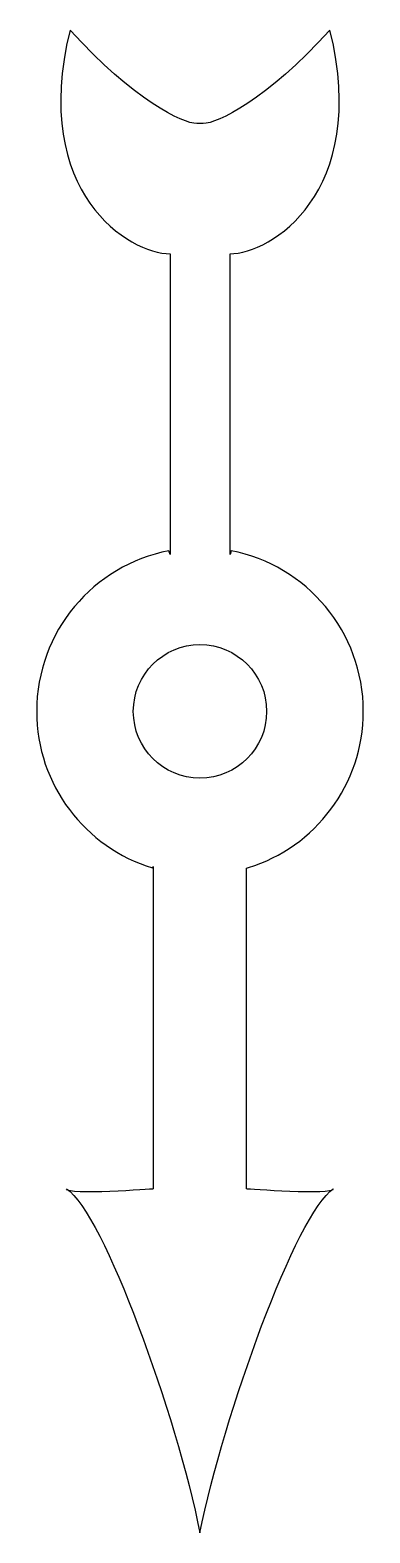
# Model space of a CAD drawing. Header units: centimetres. Extents: x -2 to 2, y -8.9 to 8.9.
import ezdxf

# ---------------------------------------------------------------- set-up
doc = ezdxf.new("R2010")
doc.units = ezdxf.units.CM
doc.header["$MEASUREMENT"] = 0
doc.layers.add('Camada 1', color=7, linetype='Continuous')

msp = doc.modelspace()

# ---------------------------------------------------------------- linework, layer by layer
at = {"layer": 'Camada 1'}
for points, knots in [([(0.37024, 2.73161), (1.26297, 2.55868), (1.93676, 1.7731), (1.93676, 0.83005), (1.93676, 0.83005), (1.93676, -0.03892), (1.36425, -0.77415), (0.5759, -1.01965), (0.5759, -1.01965), (0.5759, -1.01965), (0.55333, -1.02703), (0.55333, -1.02703), (0.55333, -1.02703), (0.55333, -1.02703), (0.55334, -4.82216), (0.55334, -4.82216), (0.55334, -4.82216), (0.55334, -4.82216), (1.58103, -4.90119), (1.58103, -4.82216), (1.58103, -4.82216), (1.14621, -5.09883), (0.27666, -7.5099), (-0.00001, -8.8933), (-0.00001, -8.8933), (-0.27671, -7.5099), (-1.14626, -5.09883), (-1.58105, -4.82216), (-1.58105, -4.82216), (-1.58105, -4.90119), (-0.55338, -4.82216), (-0.55338, -4.82216), (-0.55338, -4.82216), (-0.55338, -4.82216), (-0.55339, -1.00513), (-0.55339, -1.00513), (-0.55339, -1.00513), (-0.55339, -1.00513), (-0.5645, -1.02304), (-0.5645, -1.02304), (-0.5645, -1.02304), (-1.35886, -0.78124), (-1.93676, -0.04323), (-1.93676, 0.83005), (-1.93676, 0.83005), (-1.93676, 1.77371), (-1.26205, 2.5596), (-0.36868, 2.73161), (-0.36868, 2.73161), (-0.36868, 2.73161), (-0.35572, 2.68777), (-0.35572, 2.68777), (-0.35572, 2.68777), (-0.35572, 2.68777), (-0.35572, 6.24509), (-0.35572, 6.24509), (-0.35572, 6.24509), (-0.83004, 6.24509), (-2.01582, 6.95653), (-1.5415, 8.89331), (-1.5415, 8.89331), (-0.79051, 8.06326), (-0.19763, 7.78658), (-0.03951, 7.78658), (-0.03951, 7.78658), (-0.03951, 7.78658), (0.03954, 7.78658), (0.03954, 7.78658), (0.03954, 7.78658), (0.19766, 7.78658), (0.79053, 8.06328), (1.54153, 8.89331), (1.54153, 8.89331), (2.01585, 6.95653), (0.83004, 6.2451), (0.35577, 6.2451), (0.35577, 6.2451), (0.35577, 6.2451), (0.35577, 2.68778), (0.35577, 2.68778), (0.35577, 2.68778), (0.35577, 2.68778), (0.37024, 2.73161), (0.37024, 2.73161)], [0, 0, 0, 0, 0.04545455, 0.04545455, 0.04545455, 0.04545455, 0.09090909, 0.09090909, 0.09090909, 0.09090909, 0.13636364, 0.13636364, 0.13636364, 0.13636364, 0.18181818, 0.18181818, 0.18181818, 0.18181818, 0.22727273, 0.22727273, 0.22727273, 0.22727273, 0.27272727, 0.27272727, 0.27272727, 0.27272727, 0.31818182, 0.31818182, 0.31818182, 0.31818182, 0.36363636, 0.36363636, 0.36363636, 0.36363636, 0.40909091, 0.40909091, 0.40909091, 0.40909091, 0.45454545, 0.45454545, 0.45454545, 0.45454545, 0.5, 0.5, 0.5, 0.5, 0.54545455, 0.54545455, 0.54545455, 0.54545455, 0.59090909, 0.59090909, 0.59090909, 0.59090909, 0.63636364, 0.63636364, 0.63636364, 0.63636364, 0.68181818, 0.68181818, 0.68181818, 0.68181818, 0.72727273, 0.72727273, 0.72727273, 0.72727273, 0.77272727, 0.77272727, 0.77272727, 0.77272727, 0.81818182, 0.81818182, 0.81818182, 0.81818182, 0.86363636, 0.86363636, 0.86363636, 0.86363636, 0.90909091, 0.90909091, 0.90909091, 0.90909091, 1, 1, 1, 1]), ([(0.00001, 0.03921), (0.43665, 0.03921), (0.79053, 0.39309), (0.79053, 0.82973), (0.79053, 0.82973), (0.79053, 1.26637), (0.43665, 1.62025), (0.00001, 1.62025), (0.00001, 1.62025), (-0.43663, 1.62025), (-0.79051, 1.26637), (-0.79051, 0.82973), (-0.79051, 0.82973), (-0.79051, 0.39309), (-0.43663, 0.03921), (0.00001, 0.03921)], [0, 0, 0, 0, 0.2, 0.2, 0.2, 0.2, 0.4, 0.4, 0.4, 0.4, 0.6, 0.6, 0.6, 0.6, 1, 1, 1, 1])]:
    msp.add_open_spline(points, degree=3, knots=knots, dxfattribs=at)

doc.saveas('drawing.dxf')
